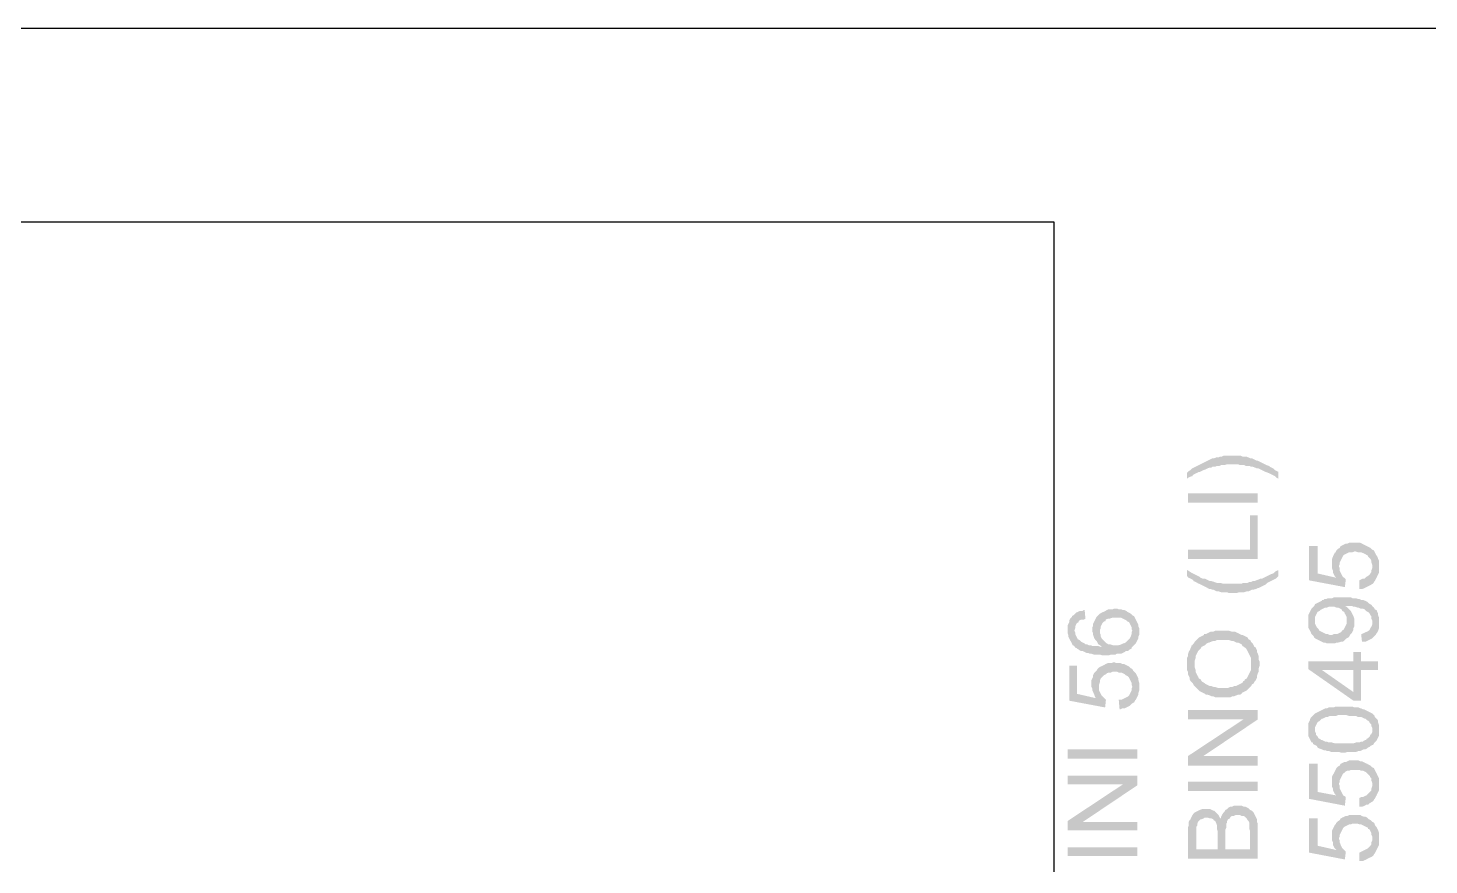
# Model space of a CAD drawing. Header units: millimetres. Extents: x -35.3 to 0.3, y 0.4 to 20.6.
# Drawn here: x -6.071 to -4.703, y 1.276 to 2.094 of the extents above; entities that cross this region are included whole.
import ezdxf

# ---------------------------------------------------------------- set-up
doc = ezdxf.new("R2010")
doc.units = ezdxf.units.MM
for name, color, linetype in [('PDF _Geometria', 7, 'Continuous'), ('PDF _Immagini', 7, 'Continuous'), ('PDF _Riempimenti solidi', 7, 'Continuous')]:
    doc.layers.add(name, color=color, linetype=linetype)
picture_1 = doc.add_image_def('image3.png', size_in_pixel=(153, 368))

msp = doc.modelspace()

# ---------------------------------------------------------------- hatches: boundary and pattern name
at = {"layer": 'PDF _Riempimenti solidi', "transparency": 33554559}
for points in [[(-4.9393, 1.6593), (-4.9393, 1.6535), (-4.9385, 1.6543), (-4.9368, 1.6552), (-4.9343, 1.656), (-4.9327, 1.6577), (-4.931, 1.6585), (-4.9293, 1.6593), (-4.9277, 1.6602), (-4.9268, 1.6602), (-4.9252, 1.661), (-4.9235, 1.6618), (-4.921, 1.6627), (-4.9177, 1.6643), (-4.916, 1.6643), (-4.9143, 1.6652), (-4.9118, 1.6652), (-4.9102, 1.666), (-4.9077, 1.666), (-4.906, 1.6668), (-4.9027, 1.6668), (-4.9002, 1.6677), (-4.8893, 1.6677), (-4.8877, 1.6668), (-4.8835, 1.6668), (-4.8818, 1.666), (-4.8785, 1.666), (-4.8768, 1.6652), (-4.8752, 1.6652), (-4.8727, 1.6643), (-4.871, 1.6635), (-4.8693, 1.6635), (-4.8627, 1.6602), (-4.8602, 1.6593), (-4.8535, 1.656), (-4.8518, 1.6543), (-4.8502, 1.6535), (-4.8502, 1.6602), (-4.8518, 1.661), (-4.8535, 1.6618), (-4.8552, 1.6635), (-4.8585, 1.6652), (-4.8593, 1.666), (-4.8618, 1.6668), (-4.8635, 1.6677), (-4.8652, 1.6685), (-4.8668, 1.6693), (-4.8685, 1.6702), (-4.8702, 1.671), (-4.871, 1.671), (-4.8743, 1.6727), (-4.876, 1.6735), (-4.8777, 1.6735), (-4.8793, 1.6743), (-4.8818, 1.6752), (-4.8852, 1.6752), (-4.8868, 1.676), (-4.9035, 1.676), (-4.9052, 1.6752), (-4.9068, 1.6752), (-4.9085, 1.6743), (-4.911, 1.6743), (-4.9127, 1.6735), (-4.9143, 1.6735), (-4.916, 1.6727), (-4.9177, 1.6718), (-4.9193, 1.671), (-4.921, 1.6702), (-4.9227, 1.6693), (-4.9243, 1.6685), (-4.926, 1.6677), (-4.9277, 1.6668), (-4.9293, 1.666), (-4.931, 1.6652), (-4.9327, 1.6643), (-4.9343, 1.6635), (-4.936, 1.6618), (-4.9377, 1.661)], [(-4.8702, 1.6302), (-4.8702, 1.6393), (-4.9385, 1.6393), (-4.9385, 1.6302)], [(-4.9385, 1.5843), (-4.9385, 1.5752), (-4.8702, 1.5752), (-4.8702, 1.6177), (-4.8777, 1.6177), (-4.8777, 1.5843)], [(-4.8202, 1.5877), (-4.8202, 1.5543), (-4.7852, 1.5477), (-4.7843, 1.5552), (-4.7877, 1.5585), (-4.7893, 1.5618), (-4.7902, 1.5635), (-4.7902, 1.566), (-4.791, 1.5677), (-4.7918, 1.5852), (-4.7935, 1.5835), (-4.7935, 1.5568), (-4.8118, 1.561), (-4.8118, 1.5877)], [(-4.7918, 1.5852), (-4.791, 1.5677), (-4.791, 1.5685), (-4.7902, 1.5702), (-4.7902, 1.5718), (-4.7893, 1.5735), (-4.7877, 1.5768), (-4.7868, 1.5785), (-4.786, 1.5793), (-4.781, 1.5818), (-4.7777, 1.5818), (-4.7752, 1.5827), (-4.7727, 1.5818), (-4.7693, 1.5818), (-4.7677, 1.581), (-4.766, 1.5802), (-4.7643, 1.5793), (-4.7627, 1.5785), (-4.7627, 1.5777), (-4.7602, 1.5752), (-4.7593, 1.5735), (-4.7593, 1.5718), (-4.7585, 1.5693), (-4.7585, 1.5677), (-4.7585, 1.5843), (-4.7602, 1.586), (-4.7618, 1.5868), (-4.7668, 1.5893), (-4.7685, 1.5902), (-4.7702, 1.591), (-4.781, 1.591), (-4.7827, 1.5902), (-4.7843, 1.5902), (-4.786, 1.5893), (-4.7893, 1.5877), (-4.7902, 1.586)], [(-4.7977, 1.5702), (-4.7977, 1.566), (-4.7968, 1.5635), (-4.7968, 1.5618), (-4.796, 1.5602), (-4.7952, 1.5585), (-4.7935, 1.5568), (-4.7935, 1.5835), (-4.7943, 1.5818), (-4.7952, 1.581), (-4.796, 1.5793), (-4.7968, 1.5777), (-4.7977, 1.5752), (-4.7977, 1.5718)], [(-4.771, 1.5543), (-4.771, 1.546), (-4.7677, 1.546), (-4.766, 1.5468), (-4.7627, 1.5485), (-4.761, 1.5493), (-4.7593, 1.5502), (-4.7577, 1.551), (-4.7568, 1.5527), (-4.756, 1.5535), (-4.7543, 1.5568), (-4.7527, 1.5602), (-4.7518, 1.5618), (-4.7518, 1.5735), (-4.7527, 1.5752), (-4.7535, 1.5777), (-4.7543, 1.5785), (-4.756, 1.5818), (-4.7568, 1.5835), (-4.7585, 1.5843), (-4.7585, 1.566), (-4.7593, 1.5643), (-4.7593, 1.5627), (-4.7602, 1.561), (-4.7618, 1.5593), (-4.7627, 1.5585), (-4.7643, 1.5577), (-4.766, 1.556), (-4.7677, 1.556), (-4.7693, 1.5552)], [(-4.9393, 1.5643), (-4.9393, 1.5585), (-4.9377, 1.5568), (-4.936, 1.556), (-4.9343, 1.5552), (-4.9327, 1.5535), (-4.931, 1.5527), (-4.9293, 1.5518), (-4.9277, 1.551), (-4.926, 1.5502), (-4.921, 1.5477), (-4.9193, 1.5468), (-4.9177, 1.546), (-4.916, 1.546), (-4.9152, 1.5452), (-4.9135, 1.5452), (-4.9118, 1.5443), (-4.9102, 1.5435), (-4.9085, 1.5435), (-4.906, 1.5427), (-4.9002, 1.5427), (-4.8985, 1.5418), (-4.891, 1.5418), (-4.8885, 1.5427), (-4.8835, 1.5427), (-4.881, 1.5435), (-4.8793, 1.5435), (-4.8777, 1.5443), (-4.876, 1.5452), (-4.8743, 1.5452), (-4.8718, 1.546), (-4.8702, 1.5468), (-4.8693, 1.5468), (-4.8677, 1.5477), (-4.8627, 1.5502), (-4.861, 1.5518), (-4.8593, 1.5527), (-4.8577, 1.5535), (-4.856, 1.5543), (-4.8543, 1.5552), (-4.8527, 1.556), (-4.851, 1.5577), (-4.8502, 1.5585), (-4.8502, 1.5643), (-4.8535, 1.5627), (-4.8552, 1.561), (-4.8577, 1.5602), (-4.8593, 1.5593), (-4.861, 1.5585), (-4.8627, 1.5577), (-4.8643, 1.5568), (-4.866, 1.556), (-4.8677, 1.556), (-4.8693, 1.5552), (-4.8718, 1.5543), (-4.8735, 1.5535), (-4.8752, 1.5535), (-4.8768, 1.5527), (-4.8785, 1.5527), (-4.8802, 1.5518), (-4.8843, 1.5518), (-4.886, 1.551), (-4.9043, 1.551), (-4.9068, 1.5518), (-4.9102, 1.5518), (-4.9127, 1.5527), (-4.9152, 1.5535), (-4.9168, 1.5535), (-4.9185, 1.5543), (-4.9202, 1.5552), (-4.9218, 1.556), (-4.9243, 1.556), (-4.926, 1.5568), (-4.9268, 1.5577), (-4.9285, 1.5585), (-4.9302, 1.5593), (-4.9318, 1.5602), (-4.9335, 1.561), (-4.9352, 1.5618), (-4.9377, 1.5635)], [(-4.821, 1.5143), (-4.821, 1.5085), (-4.8202, 1.5068), (-4.8193, 1.5052), (-4.8185, 1.5035), (-4.8177, 1.5018), (-4.816, 1.5002), (-4.8152, 1.4985), (-4.8143, 1.5152), (-4.8143, 1.5185), (-4.8135, 1.5202), (-4.8118, 1.5235), (-4.8102, 1.5243), (-4.8093, 1.5252), (-4.8077, 1.526), (-4.8043, 1.5277), (-4.8027, 1.5277), (-4.801, 1.5285), (-4.7952, 1.5285), (-4.7935, 1.5277), (-4.7918, 1.5277), (-4.7885, 1.526), (-4.7877, 1.5243), (-4.786, 1.5235), (-4.7852, 1.5218), (-4.7852, 1.5293), (-4.7785, 1.5293), (-4.7768, 1.5285), (-4.7752, 1.5285), (-4.7727, 1.5277), (-4.7718, 1.5277), (-4.7702, 1.5268), (-4.7677, 1.5268), (-4.766, 1.526), (-4.7652, 1.5252), (-4.7643, 1.5243), (-4.7627, 1.5235), (-4.761, 1.5218), (-4.7602, 1.5202), (-4.7593, 1.5193), (-4.7593, 1.5168), (-4.7585, 1.5152), (-4.7585, 1.5135), (-4.7577, 1.5285), (-4.7593, 1.5302), (-4.7602, 1.531), (-4.7618, 1.5318), (-4.7635, 1.5335), (-4.7652, 1.5343), (-4.7677, 1.5352), (-4.7693, 1.5352), (-4.771, 1.536), (-4.7718, 1.536), (-4.7743, 1.5368), (-4.7777, 1.5368), (-4.7793, 1.5377), (-4.796, 1.5377), (-4.7977, 1.5368), (-4.8018, 1.5368), (-4.8035, 1.536), (-4.8052, 1.536), (-4.806, 1.5352), (-4.8077, 1.5352), (-4.8077, 1.5343), (-4.8093, 1.5335), (-4.811, 1.5327), (-4.8127, 1.5318), (-4.8143, 1.531), (-4.8152, 1.5293), (-4.8168, 1.5277), (-4.8177, 1.5268), (-4.8185, 1.5252), (-4.8202, 1.5218), (-4.821, 1.5202), (-4.821, 1.516)], [(-5.056, 1.506), (-5.056, 1.5027), (-5.0552, 1.501), (-5.0552, 1.4993), (-5.0535, 1.496), (-5.0518, 1.4927), (-5.051, 1.491), (-5.0493, 1.4902), (-5.0493, 1.5052), (-5.0485, 1.5077), (-5.0485, 1.5093), (-5.0477, 1.511), (-5.0468, 1.5127), (-5.0452, 1.5135), (-5.0452, 1.5143), (-5.0443, 1.5152), (-5.0427, 1.516), (-5.0402, 1.516), (-5.0385, 1.5168), (-5.0393, 1.5252), (-5.0402, 1.5252), (-5.0418, 1.5243), (-5.0443, 1.5243), (-5.0477, 1.5227), (-5.0502, 1.5202), (-5.0518, 1.5193), (-5.0518, 1.5185), (-5.0535, 1.5168), (-5.0543, 1.5152), (-5.0543, 1.5135), (-5.0552, 1.5118), (-5.056, 1.5102), (-5.056, 1.5077)], [(-5.0493, 1.4902), (-5.0485, 1.4885), (-5.0477, 1.4885), (-5.0468, 1.4877), (-5.0452, 1.4868), (-5.0443, 1.486), (-5.0427, 1.4852), (-5.041, 1.4852), (-5.0377, 1.4835), (-5.036, 1.4835), (-5.0343, 1.4827), (-5.0327, 1.4827), (-5.0302, 1.4818), (-5.0243, 1.4818), (-5.0218, 1.481), (-5.016, 1.481), (-5.0135, 1.4818), (-5.0093, 1.4818), (-5.0077, 1.4827), (-5.0035, 1.4827), (-5.0018, 1.4835), (-5.0002, 1.4843), (-4.9993, 1.4852), (-4.9977, 1.4852), (-4.996, 1.486), (-4.9952, 1.4868), (-4.9935, 1.4877), (-4.9935, 1.4885), (-4.991, 1.491), (-4.9893, 1.4927), (-4.9868, 1.4977), (-4.9868, 1.4993), (-4.986, 1.501), (-4.986, 1.5077), (-4.9868, 1.5093), (-4.9868, 1.511), (-4.9893, 1.516), (-4.991, 1.5193), (-4.9927, 1.5202), (-4.9927, 1.5052), (-4.9935, 1.5035), (-4.9935, 1.5018), (-4.9943, 1.4993), (-4.9952, 1.4977), (-4.9968, 1.496), (-4.9977, 1.4952), (-4.9993, 1.4935), (-5.001, 1.4927), (-5.0018, 1.4927), (-5.0035, 1.4918), (-5.006, 1.491), (-5.0118, 1.491), (-5.0143, 1.4918), (-5.016, 1.4918), (-5.0177, 1.4927), (-5.0185, 1.4935), (-5.0202, 1.4952), (-5.021, 1.496), (-5.0227, 1.4977), (-5.0227, 1.4893), (-5.0235, 1.4893), (-5.026, 1.4902), (-5.0318, 1.4902), (-5.0335, 1.491), (-5.0352, 1.491), (-5.0368, 1.4918), (-5.0385, 1.4918), (-5.0393, 1.4927), (-5.041, 1.4935), (-5.0427, 1.4943), (-5.0443, 1.496), (-5.046, 1.4968), (-5.0477, 1.5002), (-5.0485, 1.5018), (-5.0485, 1.5035), (-5.0493, 1.5052)], [(-5.0318, 1.506), (-5.0318, 1.5043), (-5.031, 1.5027), (-5.031, 1.501), (-5.0302, 1.4985), (-5.0293, 1.4968), (-5.0277, 1.4952), (-5.0268, 1.4935), (-5.026, 1.4918), (-5.0243, 1.491), (-5.0227, 1.4893), (-5.0227, 1.4977), (-5.0235, 1.4993), (-5.0235, 1.501), (-5.0243, 1.5027), (-5.0243, 1.5043), (-5.0252, 1.521), (-5.026, 1.5202), (-5.0277, 1.5185), (-5.0285, 1.5168), (-5.031, 1.5118), (-5.031, 1.5102), (-5.0318, 1.5085)], [(-5.0252, 1.521), (-5.0243, 1.5043), (-5.0243, 1.506), (-5.0235, 1.5077), (-5.0235, 1.5093), (-5.0218, 1.5127), (-5.0202, 1.5143), (-5.0193, 1.5143), (-5.0185, 1.516), (-5.0168, 1.5168), (-5.0152, 1.5168), (-5.0127, 1.5177), (-5.0035, 1.5177), (-5.0018, 1.5168), (-5.0002, 1.516), (-4.9985, 1.5152), (-4.9977, 1.5143), (-4.996, 1.5135), (-4.9943, 1.5102), (-4.9935, 1.5085), (-4.9935, 1.5068), (-4.9927, 1.5052), (-4.9927, 1.5202), (-4.9943, 1.5218), (-4.996, 1.5227), (-4.9977, 1.5235), (-4.9985, 1.5243), (-5.0002, 1.5252), (-5.0018, 1.5252), (-5.0035, 1.526), (-5.006, 1.526), (-5.0077, 1.5268), (-5.0102, 1.5268), (-5.0118, 1.526), (-5.016, 1.526), (-5.0177, 1.5252), (-5.0193, 1.5243), (-5.021, 1.5235), (-5.0227, 1.5227), (-5.0243, 1.5218)], [(-4.7852, 1.5218), (-4.7843, 1.5202), (-4.7835, 1.5185), (-4.7835, 1.5152), (-4.7818, 1.4985), (-4.781, 1.4993), (-4.7802, 1.501), (-4.7785, 1.5027), (-4.7768, 1.506), (-4.7768, 1.5077), (-4.776, 1.5093), (-4.776, 1.5168), (-4.7768, 1.5193), (-4.7785, 1.5227), (-4.7793, 1.5243), (-4.781, 1.526), (-4.7818, 1.5268), (-4.7835, 1.5285), (-4.7852, 1.5293)], [(-4.7693, 1.5018), (-4.7685, 1.4943), (-4.7652, 1.4943), (-4.7618, 1.496), (-4.7602, 1.4968), (-4.7585, 1.4977), (-4.7577, 1.4985), (-4.756, 1.5002), (-4.7552, 1.501), (-4.7543, 1.5027), (-4.7535, 1.5035), (-4.7527, 1.5052), (-4.7518, 1.5077), (-4.7518, 1.5177), (-4.7527, 1.5202), (-4.7527, 1.5218), (-4.7543, 1.5252), (-4.756, 1.526), (-4.7568, 1.5277), (-4.7577, 1.5285), (-4.7585, 1.5135), (-4.7585, 1.511), (-4.7593, 1.5093), (-4.7602, 1.5077), (-4.761, 1.506), (-4.7618, 1.5052), (-4.7635, 1.5043), (-4.7652, 1.5035), (-4.7668, 1.5027)], [(-4.9393, 1.4727), (-4.9393, 1.4668), (-4.9385, 1.4652), (-4.9385, 1.4627), (-4.9368, 1.4593), (-4.9368, 1.4577), (-4.936, 1.456), (-4.9343, 1.4543), (-4.9335, 1.4535), (-4.9327, 1.4518), (-4.9318, 1.4727), (-4.9318, 1.476), (-4.931, 1.4785), (-4.931, 1.4802), (-4.9302, 1.4818), (-4.9285, 1.4852), (-4.9277, 1.486), (-4.926, 1.4877), (-4.9252, 1.4893), (-4.9235, 1.4902), (-4.9218, 1.491), (-4.9202, 1.4927), (-4.9185, 1.4935), (-4.9177, 1.4935), (-4.916, 1.4943), (-4.9135, 1.4952), (-4.9118, 1.4952), (-4.9102, 1.496), (-4.8985, 1.496), (-4.896, 1.4952), (-4.8943, 1.4952), (-4.8927, 1.4943), (-4.891, 1.4935), (-4.8893, 1.4935), (-4.8877, 1.4927), (-4.886, 1.4918), (-4.8852, 1.4902), (-4.8835, 1.4893), (-4.8818, 1.4877), (-4.881, 1.4868), (-4.8793, 1.4835), (-4.8777, 1.4802), (-4.8768, 1.4785), (-4.8768, 1.4727), (-4.8768, 1.4943), (-4.8777, 1.496), (-4.8793, 1.4968), (-4.8802, 1.4985), (-4.8818, 1.4993), (-4.8835, 1.5002), (-4.8852, 1.501), (-4.886, 1.501), (-4.8877, 1.5018), (-4.8893, 1.5027), (-4.891, 1.5035), (-4.8927, 1.5043), (-4.896, 1.5043), (-4.8985, 1.5052), (-4.9118, 1.5052), (-4.9135, 1.5043), (-4.916, 1.5043), (-4.9177, 1.5035), (-4.9193, 1.5027), (-4.921, 1.5018), (-4.9227, 1.5018), (-4.9227, 1.501), (-4.9243, 1.5002), (-4.926, 1.4993), (-4.9277, 1.4985), (-4.9293, 1.4968), (-4.9302, 1.496), (-4.9318, 1.4943), (-4.9327, 1.4927), (-4.9343, 1.491), (-4.9352, 1.4902), (-4.9352, 1.4893), (-4.9368, 1.486), (-4.9377, 1.4843), (-4.9385, 1.4818), (-4.9385, 1.4802), (-4.9393, 1.4785), (-4.9393, 1.4743)], [(-4.8152, 1.4985), (-4.8143, 1.4977), (-4.8127, 1.4968), (-4.811, 1.496), (-4.8093, 1.4952), (-4.8077, 1.4943), (-4.806, 1.4935), (-4.8043, 1.4935), (-4.8027, 1.4927), (-4.7952, 1.4927), (-4.7935, 1.4935), (-4.7918, 1.4935), (-4.7893, 1.4943), (-4.7877, 1.4943), (-4.786, 1.4952), (-4.7852, 1.496), (-4.7835, 1.4977), (-4.7818, 1.4985), (-4.7835, 1.5152), (-4.7835, 1.5118), (-4.7843, 1.5102), (-4.786, 1.5068), (-4.7877, 1.5052), (-4.7893, 1.5035), (-4.791, 1.5027), (-4.7927, 1.5018), (-4.796, 1.5018), (-4.7977, 1.501), (-4.8002, 1.501), (-4.8018, 1.5018), (-4.8035, 1.5018), (-4.8102, 1.5052), (-4.811, 1.5068), (-4.8127, 1.5085), (-4.8135, 1.5102), (-4.8143, 1.5118), (-4.8143, 1.5152)], [(-4.9327, 1.4518), (-4.9293, 1.4485), (-4.9285, 1.4477), (-4.9268, 1.446), (-4.9252, 1.4452), (-4.9235, 1.4443), (-4.9218, 1.4435), (-4.921, 1.4427), (-4.9193, 1.4427), (-4.9168, 1.4418), (-4.9152, 1.441), (-4.9135, 1.441), (-4.9118, 1.4402), (-4.8968, 1.4402), (-4.8952, 1.441), (-4.8935, 1.441), (-4.8918, 1.4418), (-4.8893, 1.4427), (-4.8877, 1.4427), (-4.886, 1.4435), (-4.886, 1.4443), (-4.8843, 1.4452), (-4.881, 1.4468), (-4.8793, 1.4485), (-4.8785, 1.4493), (-4.8768, 1.451), (-4.876, 1.4527), (-4.8743, 1.4535), (-4.8735, 1.4552), (-4.8727, 1.456), (-4.871, 1.4593), (-4.871, 1.461), (-4.8702, 1.4635), (-4.8693, 1.4652), (-4.8693, 1.4685), (-4.8685, 1.471), (-4.8685, 1.4752), (-4.8693, 1.4768), (-4.8693, 1.4802), (-4.8702, 1.4827), (-4.871, 1.4843), (-4.871, 1.486), (-4.8727, 1.4893), (-4.8735, 1.4893), (-4.8743, 1.491), (-4.8752, 1.4927), (-4.8768, 1.4943), (-4.8768, 1.4668), (-4.8777, 1.4652), (-4.8785, 1.4635), (-4.8793, 1.4618), (-4.881, 1.4585), (-4.8827, 1.4577), (-4.8835, 1.456), (-4.8843, 1.456), (-4.8852, 1.4543), (-4.8868, 1.4535), (-4.8885, 1.4527), (-4.8902, 1.4518), (-4.8918, 1.451), (-4.8935, 1.451), (-4.8952, 1.4502), (-4.8968, 1.4502), (-4.8993, 1.4493), (-4.9093, 1.4493), (-4.9118, 1.4502), (-4.9135, 1.4502), (-4.9152, 1.451), (-4.9168, 1.451), (-4.9185, 1.4518), (-4.9202, 1.4527), (-4.9218, 1.4535), (-4.9227, 1.4543), (-4.9243, 1.4552), (-4.9252, 1.456), (-4.926, 1.4577), (-4.9277, 1.4585), (-4.9285, 1.4602), (-4.9302, 1.4635), (-4.931, 1.4652), (-4.931, 1.4668), (-4.9318, 1.4693), (-4.9318, 1.4727)], [(-4.821, 1.4752), (-4.821, 1.4677), (-4.7768, 1.4368), (-4.7693, 1.4368), (-4.7693, 1.4668), (-4.7527, 1.4668), (-4.7527, 1.4752), (-4.7693, 1.4752), (-4.7693, 1.4843), (-4.7768, 1.4843), (-4.7768, 1.4452), (-4.8077, 1.4668)], [(-5.0543, 1.471), (-5.0543, 1.4368), (-5.0193, 1.4302), (-5.0185, 1.4377), (-5.0227, 1.4418), (-5.0235, 1.4435), (-5.0252, 1.4468), (-5.0252, 1.4502), (-5.0268, 1.4677), (-5.0277, 1.466), (-5.0285, 1.4393), (-5.0468, 1.4435), (-5.0468, 1.471)], [(-5.0327, 1.4527), (-5.0327, 1.4502), (-5.0318, 1.4485), (-5.0318, 1.4468), (-5.031, 1.4452), (-5.0302, 1.4435), (-5.0293, 1.441), (-5.0285, 1.4393), (-5.0277, 1.466), (-5.0302, 1.4635), (-5.031, 1.4618), (-5.031, 1.4602), (-5.0327, 1.4568), (-5.0327, 1.4543)], [(-5.0268, 1.4677), (-5.0252, 1.4502), (-5.0252, 1.4527), (-5.0243, 1.4552), (-5.0243, 1.4568), (-5.0235, 1.4585), (-5.0202, 1.4618), (-5.0185, 1.4627), (-5.0177, 1.4635), (-5.016, 1.4643), (-5.0135, 1.4643), (-5.0118, 1.4652), (-5.0077, 1.4652), (-5.006, 1.4643), (-5.0035, 1.4643), (-5.0018, 1.4635), (-5.0002, 1.4627), (-4.9993, 1.4618), (-4.9977, 1.461), (-4.9968, 1.4602), (-4.996, 1.4593), (-4.9943, 1.456), (-4.9935, 1.4543), (-4.9935, 1.4527), (-4.9927, 1.4502), (-4.9927, 1.4677), (-4.9943, 1.4685), (-4.996, 1.4702), (-5.001, 1.4727), (-5.0027, 1.4727), (-5.0043, 1.4735), (-5.0085, 1.4735), (-5.0102, 1.4743), (-5.011, 1.4743), (-5.0135, 1.4735), (-5.0168, 1.4735), (-5.0185, 1.4727), (-5.0202, 1.4718), (-5.0218, 1.471), (-5.0235, 1.4702), (-5.0252, 1.4693)], [(-5.006, 1.4377), (-5.0052, 1.4285), (-5.0043, 1.4285), (-5.0027, 1.4293), (-5.0002, 1.4293), (-4.9985, 1.4302), (-4.9968, 1.431), (-4.9952, 1.4318), (-4.9943, 1.4327), (-4.9927, 1.4343), (-4.991, 1.4352), (-4.9902, 1.4368), (-4.9893, 1.4377), (-4.9868, 1.4427), (-4.9868, 1.4443), (-4.986, 1.4468), (-4.986, 1.4543), (-4.9868, 1.4568), (-4.9868, 1.4585), (-4.9893, 1.4635), (-4.9902, 1.4643), (-4.9918, 1.466), (-4.9927, 1.4677), (-4.9927, 1.4502), (-4.9935, 1.4485), (-4.9935, 1.4468), (-4.9943, 1.4452), (-4.996, 1.4418), (-4.9968, 1.441), (-4.9985, 1.4402), (-5.0002, 1.4393), (-5.0018, 1.4385), (-5.0035, 1.4377)], [(-4.821, 1.4752), (-4.8077, 1.4668), (-4.7768, 1.4668), (-4.7768, 1.4452), (-4.7768, 1.4752)], [(-4.9385, 1.4277), (-4.9385, 1.4185), (-4.8702, 1.4185), (-4.8702, 1.4277)], [(-4.821, 1.4085), (-4.821, 1.4027), (-4.8202, 1.401), (-4.8185, 1.3977), (-4.8177, 1.396), (-4.8168, 1.396), (-4.816, 1.3943), (-4.8143, 1.3935), (-4.8143, 1.411), (-4.8135, 1.4127), (-4.8118, 1.416), (-4.8102, 1.4168), (-4.8085, 1.4185), (-4.8077, 1.4193), (-4.8068, 1.4193), (-4.8035, 1.421), (-4.8018, 1.421), (-4.8002, 1.4218), (-4.7943, 1.4218), (-4.7918, 1.4227), (-4.7835, 1.4227), (-4.781, 1.4218), (-4.7743, 1.4218), (-4.7727, 1.421), (-4.7693, 1.421), (-4.7677, 1.4202), (-4.766, 1.4193), (-4.7652, 1.4193), (-4.7643, 1.4185), (-4.7635, 1.4177), (-4.7618, 1.4168), (-4.761, 1.4152), (-4.7593, 1.4135), (-4.7593, 1.4118), (-4.7585, 1.4102), (-4.7585, 1.4085), (-4.7577, 1.3935), (-4.7568, 1.3952), (-4.7552, 1.3968), (-4.7543, 1.3977), (-4.7527, 1.401), (-4.7518, 1.4027), (-4.7518, 1.4127), (-4.7527, 1.4152), (-4.7527, 1.4168), (-4.7535, 1.4185), (-4.7543, 1.4193), (-4.756, 1.421), (-4.756, 1.4218), (-4.7568, 1.4227), (-4.7585, 1.4243), (-4.7602, 1.4252), (-4.7618, 1.426), (-4.7668, 1.4285), (-4.7677, 1.4285), (-4.7693, 1.4293), (-4.7702, 1.4293), (-4.7718, 1.4302), (-4.776, 1.4302), (-4.7777, 1.431), (-4.7943, 1.431), (-4.796, 1.4302), (-4.801, 1.4302), (-4.8027, 1.4293), (-4.8043, 1.4293), (-4.806, 1.4285), (-4.8077, 1.4277), (-4.8093, 1.4268), (-4.811, 1.426), (-4.8127, 1.4252), (-4.8143, 1.4243), (-4.816, 1.4227), (-4.8168, 1.4218), (-4.8185, 1.4202), (-4.8193, 1.4185), (-4.8193, 1.4177), (-4.8202, 1.416), (-4.821, 1.4143), (-4.821, 1.411)], [(-4.9385, 1.3827), (-4.9235, 1.3827), (-4.8702, 1.4185), (-4.8843, 1.4185)], [(-4.8143, 1.3935), (-4.8127, 1.3927), (-4.8118, 1.391), (-4.8102, 1.3902), (-4.8077, 1.3893), (-4.806, 1.3885), (-4.8043, 1.3885), (-4.8027, 1.3877), (-4.801, 1.3877), (-4.7985, 1.3868), (-4.791, 1.3868), (-4.7885, 1.386), (-4.7852, 1.386), (-4.7827, 1.3868), (-4.7743, 1.3868), (-4.7718, 1.3877), (-4.7702, 1.3877), (-4.7668, 1.3893), (-4.7652, 1.3893), (-4.7635, 1.3902), (-4.7627, 1.391), (-4.761, 1.3918), (-4.7602, 1.3927), (-4.7585, 1.3935), (-4.7577, 1.3935), (-4.7585, 1.4085), (-4.7585, 1.406), (-4.7593, 1.4043), (-4.7602, 1.4035), (-4.761, 1.4018), (-4.7627, 1.4002), (-4.7643, 1.3993), (-4.7643, 1.3985), (-4.7652, 1.3985), (-4.7668, 1.3977), (-4.7677, 1.3968), (-4.7693, 1.3968), (-4.771, 1.396), (-4.7743, 1.396), (-4.7768, 1.3952), (-4.7952, 1.3952), (-4.7977, 1.396), (-4.801, 1.396), (-4.8027, 1.3968), (-4.8043, 1.3968), (-4.806, 1.3977), (-4.8077, 1.3985), (-4.8085, 1.3985), (-4.8093, 1.3993), (-4.811, 1.4002), (-4.8118, 1.4018), (-4.8135, 1.4035), (-4.8135, 1.4052), (-4.8143, 1.4068), (-4.8143, 1.4085)], [(-4.9877, 1.3802), (-4.9877, 1.3893), (-5.056, 1.3893), (-5.056, 1.3802)], [(-4.9385, 1.3827), (-4.9385, 1.3735), (-4.8702, 1.3735), (-4.8702, 1.3827), (-4.9235, 1.3827)], [(-4.8202, 1.3752), (-4.8202, 1.341), (-4.7852, 1.3343), (-4.7843, 1.3427), (-4.7852, 1.3435), (-4.7868, 1.3443), (-4.7877, 1.346), (-4.7893, 1.3493), (-4.7902, 1.351), (-4.7902, 1.3535), (-4.791, 1.3552), (-4.7918, 1.3727), (-4.7935, 1.371), (-4.7935, 1.3443), (-4.8118, 1.3477), (-4.8118, 1.3752)], [(-4.7977, 1.3577), (-4.7977, 1.3527), (-4.7968, 1.351), (-4.7968, 1.3493), (-4.796, 1.3477), (-4.7952, 1.346), (-4.7935, 1.3443), (-4.7935, 1.371), (-4.7943, 1.3693), (-4.796, 1.366), (-4.7977, 1.3627), (-4.7977, 1.3593)], [(-4.7918, 1.3727), (-4.791, 1.3552), (-4.791, 1.356), (-4.7902, 1.3577), (-4.7902, 1.3593), (-4.7893, 1.361), (-4.7877, 1.3643), (-4.7868, 1.366), (-4.786, 1.366), (-4.7843, 1.3677), (-4.7827, 1.3685), (-4.781, 1.3685), (-4.7793, 1.3693), (-4.771, 1.3693), (-4.7693, 1.3685), (-4.7677, 1.3685), (-4.766, 1.3677), (-4.7643, 1.3668), (-4.761, 1.3635), (-4.7602, 1.3618), (-4.7593, 1.361), (-4.7593, 1.3585), (-4.7585, 1.3568), (-4.7585, 1.3552), (-4.7585, 1.3718), (-4.7602, 1.3735), (-4.7618, 1.3743), (-4.7635, 1.3752), (-4.7652, 1.376), (-4.7668, 1.3768), (-4.7685, 1.3777), (-4.7702, 1.3777), (-4.7718, 1.3785), (-4.781, 1.3785), (-4.7843, 1.3768), (-4.786, 1.3768), (-4.7877, 1.376), (-4.7893, 1.3752), (-4.7902, 1.3735)], [(-4.771, 1.3418), (-4.771, 1.3335), (-4.7677, 1.3335), (-4.766, 1.3343), (-4.7643, 1.3352), (-4.7627, 1.3352), (-4.761, 1.3368), (-4.7593, 1.3377), (-4.7577, 1.3385), (-4.7568, 1.3402), (-4.756, 1.341), (-4.7543, 1.3443), (-4.7527, 1.3477), (-4.7518, 1.3493), (-4.7518, 1.361), (-4.7527, 1.3627), (-4.7543, 1.366), (-4.756, 1.3693), (-4.7568, 1.371), (-4.7585, 1.3718), (-4.7585, 1.3535), (-4.7593, 1.351), (-4.7593, 1.3493), (-4.7643, 1.3443), (-4.766, 1.3435), (-4.7677, 1.3427), (-4.7693, 1.3427)], [(-5.056, 1.3635), (-5.056, 1.3552), (-5.0018, 1.3552), (-4.9877, 1.3543), (-4.9877, 1.3635)], [(-5.056, 1.3193), (-5.041, 1.3185), (-4.9877, 1.3543), (-5.0018, 1.3552)], [(-4.8702, 1.3485), (-4.8702, 1.3577), (-4.9385, 1.3577), (-4.9385, 1.3485)], [(-4.9385, 1.3085), (-4.9385, 1.2827), (-4.8702, 1.2827), (-4.8702, 1.3168), (-4.871, 1.3185), (-4.871, 1.321), (-4.8727, 1.3243), (-4.8743, 1.3277), (-4.8752, 1.3285), (-4.876, 1.3293), (-4.8777, 1.3302), (-4.8777, 1.2918), (-4.9018, 1.2918), (-4.9018, 1.3302), (-4.9027, 1.3285), (-4.9043, 1.3268), (-4.906, 1.3235), (-4.906, 1.3218), (-4.9068, 1.3218), (-4.9077, 1.3235), (-4.9085, 1.3252), (-4.9093, 1.2918), (-4.9302, 1.2918), (-4.9302, 1.3285), (-4.9318, 1.3277), (-4.9335, 1.326), (-4.9352, 1.3227), (-4.936, 1.321), (-4.9368, 1.3202), (-4.9377, 1.3185), (-4.9377, 1.3152), (-4.9385, 1.3127), (-4.9385, 1.311)], [(-4.9302, 1.3285), (-4.9302, 1.306), (-4.9302, 1.3135), (-4.9293, 1.3152), (-4.9293, 1.3168), (-4.9285, 1.3185), (-4.9277, 1.3193), (-4.926, 1.321), (-4.9252, 1.321), (-4.9235, 1.3218), (-4.9218, 1.3227), (-4.9193, 1.3227), (-4.9168, 1.3218), (-4.9152, 1.3218), (-4.9135, 1.321), (-4.9135, 1.3202), (-4.9118, 1.3193), (-4.911, 1.3177), (-4.9102, 1.3152), (-4.9102, 1.3118), (-4.9093, 1.3093), (-4.9093, 1.2918), (-4.9085, 1.3252), (-4.9102, 1.3268), (-4.911, 1.3277), (-4.9127, 1.3293), (-4.9135, 1.3293), (-4.9152, 1.3302), (-4.9168, 1.331), (-4.9243, 1.331), (-4.9268, 1.3302)], [(-4.9018, 1.3302), (-4.9018, 1.3077), (-4.9018, 1.311), (-4.901, 1.3127), (-4.901, 1.3168), (-4.9002, 1.3177), (-4.9002, 1.3193), (-4.8993, 1.321), (-4.8977, 1.3218), (-4.8968, 1.3235), (-4.8952, 1.3243), (-4.8935, 1.3243), (-4.8918, 1.3252), (-4.8877, 1.3252), (-4.886, 1.3243), (-4.8843, 1.3243), (-4.8827, 1.3235), (-4.881, 1.3218), (-4.8802, 1.3202), (-4.8793, 1.3193), (-4.8785, 1.3177), (-4.8785, 1.3118), (-4.8777, 1.3093), (-4.8777, 1.2918), (-4.8777, 1.3302), (-4.8793, 1.3318), (-4.8827, 1.3335), (-4.8843, 1.3335), (-4.886, 1.3343), (-4.8935, 1.3343), (-4.8952, 1.3335), (-4.8968, 1.3335), (-4.8985, 1.3327), (-4.9002, 1.331)], [(-5.056, 1.3193), (-5.056, 1.3102), (-4.9877, 1.3102), (-4.9877, 1.3185), (-5.041, 1.3185)], [(-4.8202, 1.3218), (-4.8202, 1.2885), (-4.7852, 1.2818), (-4.7843, 1.2893), (-4.7877, 1.2927), (-4.7893, 1.296), (-4.7902, 1.2985), (-4.7902, 1.3002), (-4.791, 1.3018), (-4.7918, 1.3193), (-4.7935, 1.3177), (-4.7935, 1.291), (-4.8118, 1.2952), (-4.8118, 1.3218)], [(-4.7977, 1.3043), (-4.7977, 1.3002), (-4.7968, 1.2985), (-4.7968, 1.296), (-4.796, 1.2943), (-4.7952, 1.2927), (-4.7935, 1.291), (-4.7935, 1.3177), (-4.7943, 1.316), (-4.7952, 1.3152), (-4.796, 1.3135), (-4.7977, 1.3102), (-4.7977, 1.306)], [(-4.7918, 1.3193), (-4.791, 1.3018), (-4.791, 1.3027), (-4.7902, 1.3043), (-4.7902, 1.306), (-4.7893, 1.3077), (-4.7877, 1.311), (-4.7868, 1.3127), (-4.786, 1.3135), (-4.781, 1.316), (-4.7793, 1.316), (-4.7777, 1.3168), (-4.7727, 1.3168), (-4.771, 1.316), (-4.7693, 1.316), (-4.7677, 1.3152), (-4.766, 1.3143), (-4.7643, 1.3135), (-4.7627, 1.3127), (-4.7627, 1.3118), (-4.761, 1.311), (-4.7602, 1.3093), (-4.7593, 1.3077), (-4.7593, 1.306), (-4.7585, 1.3043), (-4.7585, 1.3018), (-4.7585, 1.3185), (-4.7602, 1.3202), (-4.7618, 1.321), (-4.7635, 1.3227), (-4.7652, 1.3235), (-4.7668, 1.3235), (-4.7685, 1.3243), (-4.7702, 1.3252), (-4.781, 1.3252), (-4.7827, 1.3243), (-4.7843, 1.3243), (-4.786, 1.3235), (-4.7877, 1.3227), (-4.7893, 1.3218), (-4.7902, 1.3202)], [(-4.771, 1.2885), (-4.771, 1.2802), (-4.7677, 1.2802), (-4.766, 1.281), (-4.7643, 1.2818), (-4.7627, 1.2827), (-4.761, 1.2835), (-4.7593, 1.2843), (-4.7577, 1.2852), (-4.7568, 1.2868), (-4.756, 1.2877), (-4.7543, 1.291), (-4.7527, 1.2943), (-4.7518, 1.296), (-4.7518, 1.3077), (-4.7527, 1.3102), (-4.7543, 1.3135), (-4.7552, 1.3143), (-4.756, 1.316), (-4.7568, 1.3177), (-4.7585, 1.3185), (-4.7585, 1.3002), (-4.7593, 1.2985), (-4.7593, 1.2968), (-4.7602, 1.2952), (-4.7618, 1.2935), (-4.7627, 1.2927), (-4.7643, 1.2918), (-4.766, 1.291), (-4.7677, 1.2902), (-4.7693, 1.2893)], [(-4.9877, 1.2852), (-4.9877, 1.2935), (-5.056, 1.2935), (-5.056, 1.2852)]]:
    msp.add_hatch(color=256, dxfattribs=at).paths.add_polyline_path(points)

# ---------------------------------------------------------------- linework, layer by layer
at = {"layer": 'PDF _Geometria', "lineweight": 25}
msp.add_lwpolyline([(-7.4177, 2.0935), (0.0615, 2.0935)], dxfattribs=at)

# ---------------------------------------------------------------- pictures from other files: only their frames are drawn
at = {"layer": 'PDF _Immagini', "color": 7, "lineweight": 25}
image = msp.add_image(picture_1, insert=(-5.0693, 1.1393), size_in_units=(0.765, 1.8375), rotation=90, dxfattribs=at)
image.dxf.flags = 15

doc.saveas('drawing.dxf')
